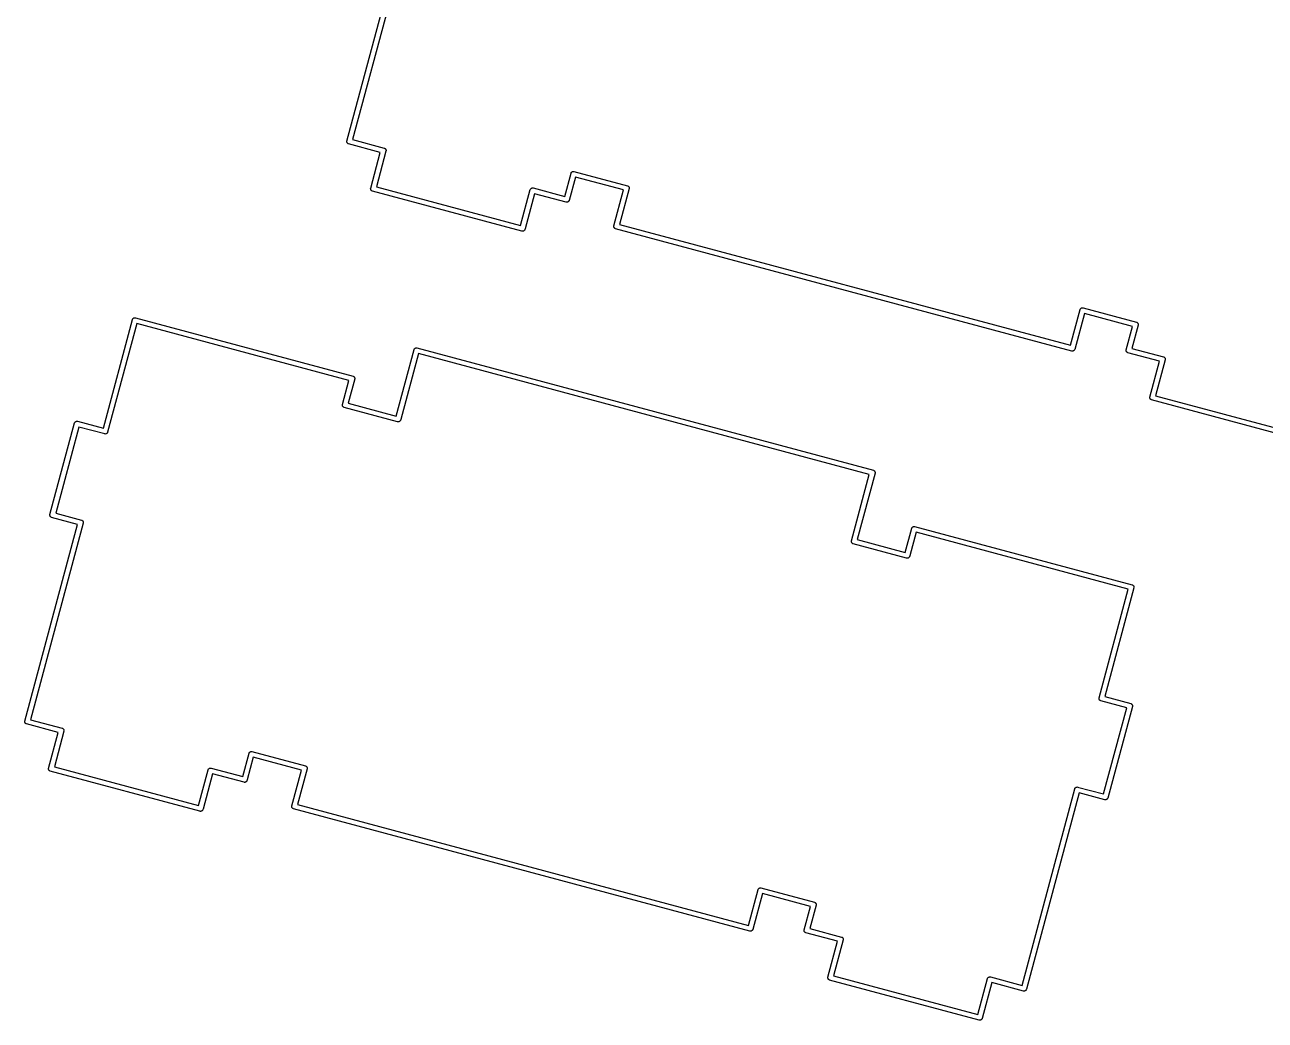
# Model space of a CAD drawing. Extents: x -13 to 326, y -133 to -5.
# Drawn here: x -12.95 to 23.76, y -80.51 to -51.05 of the extents above; entities that cross this region are included whole.
import ezdxf

# ---------------------------------------------------------------- set-up
doc = ezdxf.new("R2010")
doc.units = 0
doc.header["$MEASUREMENT"] = 0
doc.layers.add('BLACK', color=7, linetype='CONTINUOUS')

msp = doc.modelspace()

# ---------------------------------------------------------------- linework, layer by layer
at = {"layer": 'BLACK', "linetype": 'CONTINUOUS'}
for p, q in [((-3.41846, -54.489), (-1.85869, -48.6679)), ((-1.69004, -48.6273), (-3.2498, -54.4484)), ((-3.42021, -54.4956), (-3.41846, -54.489)), ((-3.41962, -54.5023), (-3.42021, -54.4956)), ((-3.42021, -54.5091), (-3.41962, -54.5023)), ((-3.41846, -54.5156), (-3.42021, -54.5091)), ((-3.41846, -54.489), (-3.41846, -54.489)), ((-3.41787, -54.5223), (-3.41846, -54.5156)), ((-3.41501, -54.5285), (-3.41787, -54.5223)), ((-3.41325, -54.535), (-3.41501, -54.5285)), ((-3.40937, -54.5406), (-3.41325, -54.535)), ((-3.40651, -54.5467), (-3.40937, -54.5406)), ((-3.40172, -54.5515), (-3.40651, -54.5467)), ((-3.39784, -54.557), (-3.40172, -54.5515)), ((-3.3923, -54.5609), (-3.39784, -54.557)), ((-3.38751, -54.5657), (-3.3923, -54.5609)), ((-3.38137, -54.5686), (-3.38751, -54.5657)), ((-3.37583, -54.5724), (-3.38137, -54.5686)), ((-3.36929, -54.5742), (-3.37583, -54.5724)), ((-2.43054, -54.8257), (-3.36929, -54.5742)), ((-3.36929, -54.5742), (-3.36929, -54.5742)), ((-3.2498, -54.4484), (-2.31106, -54.7)), ((-2.71495, -55.8872), (-2.43054, -54.8257)), ((-2.26189, -54.7851), (-2.54629, -55.8466)), ((-2.31106, -54.7), (-2.31104, -54.7)), ((-2.31104, -54.7), (-2.30452, -54.7017)), ((-2.30452, -54.7017), (-2.29898, -54.7056)), ((-2.29898, -54.7056), (-2.29283, -54.7085)), ((-2.29283, -54.7085), (-2.28804, -54.7133)), ((-2.28804, -54.7133), (-2.2825, -54.7171)), ((-2.2825, -54.7171), (-2.27862, -54.7227)), ((-2.27862, -54.7227), (-2.27383, -54.7275)), ((-2.27383, -54.7275), (-2.27097, -54.7336)), ((-2.27097, -54.7336), (-2.26709, -54.7391)), ((-2.26709, -54.7391), (-2.26534, -54.7457)), ((-2.26534, -54.7457), (-2.26248, -54.7518)), ((-2.26248, -54.7518), (-2.26189, -54.7586)), ((-2.26189, -54.7586), (-2.26014, -54.7651)), ((-2.26014, -54.7786), (-2.26189, -54.7851)), ((-2.26189, -54.7851), (-2.26189, -54.7851)), ((-2.26014, -54.7651), (-2.26072, -54.7718)), ((-2.26072, -54.7718), (-2.26014, -54.7786)), ((3.21858, -55.4314), (3.22246, -55.4259)), ((3.22246, -55.4259), (3.22532, -55.4198)), ((3.22532, -55.4198), (3.23012, -55.415)), ((3.23012, -55.415), (3.23399, -55.4094)), ((3.23399, -55.4094), (3.23954, -55.4055)), ((3.23954, -55.4055), (3.24433, -55.4008)), ((3.24433, -55.4008), (3.25046, -55.3979)), ((3.25046, -55.3979), (3.25601, -55.394)), ((3.25601, -55.394), (3.26254, -55.3923)), ((3.26254, -55.3923), (3.26868, -55.3894)), ((3.26868, -55.3894), (3.27543, -55.3888)), ((3.27543, -55.3888), (3.28196, -55.3871)), ((3.28196, -55.3871), (3.28871, -55.3876)), ((3.28871, -55.3876), (3.29545, -55.3871)), ((3.29545, -55.3871), (3.30199, -55.3888)), ((3.30199, -55.3888), (3.30199, -55.3888)), ((3.30199, -55.3888), (4.88507, -55.813)), ((3.03103, -56.1314), (3.21683, -55.438)), ((3.34259, -55.5575), (3.15696, -56.2502)), ((3.21683, -55.438), (3.21858, -55.4314)), ((3.21683, -55.438), (3.21683, -55.438)), ((4.76559, -55.9387), (3.34259, -55.5575)), ((-2.7167, -55.8937), (-2.71495, -55.8872)), ((-2.71611, -55.9004), (-2.7167, -55.8937)), ((-2.7167, -55.9072), (-2.71611, -55.9004)), ((-2.71495, -55.9137), (-2.7167, -55.9072)), ((-2.71495, -55.8872), (-2.71495, -55.8872)), ((-2.71436, -55.9205), (-2.71495, -55.9137)), ((-2.7115, -55.9266), (-2.71436, -55.9205)), ((-2.70974, -55.9331), (-2.7115, -55.9266)), ((-2.70586, -55.9387), (-2.70974, -55.9331)), ((-2.703, -55.9448), (-2.70586, -55.9387)), ((-2.69821, -55.9496), (-2.703, -55.9448)), ((-2.69433, -55.9551), (-2.69821, -55.9496)), ((-2.68879, -55.959), (-2.69433, -55.9551)), ((-2.684, -55.9638), (-2.68879, -55.959)), ((-2.67786, -55.9667), (-2.684, -55.9638)), ((-2.67232, -55.9706), (-2.67786, -55.9667)), ((-2.66578, -55.9723), (-2.67232, -55.9706)), ((1.76331, -57.1591), (-2.66578, -55.9723)), ((-2.66578, -55.9723), (-2.66578, -55.9723)), ((-2.54629, -55.8466), (1.72271, -56.9904)), ((1.72271, -56.9904), (2.00712, -55.929)), ((2.13288, -56.0485), (1.85367, -57.0905)), ((2.00712, -55.929), (2.00887, -55.9225)), ((2.00712, -55.929), (2.00712, -55.929)), ((2.00887, -55.9225), (2.01275, -55.9169)), ((2.01275, -55.9169), (2.01561, -55.9108)), ((2.01561, -55.9108), (2.02041, -55.906)), ((2.02041, -55.906), (2.02429, -55.9005)), ((2.02429, -55.9005), (2.02983, -55.8966)), ((2.02983, -55.8966), (2.03462, -55.8918)), ((2.03462, -55.8918), (2.04076, -55.8889)), ((2.04076, -55.8889), (2.0463, -55.885)), ((2.0463, -55.885), (2.05283, -55.8833)), ((2.05283, -55.8833), (2.05897, -55.8804)), ((2.05897, -55.8804), (2.06571, -55.8798)), ((2.06571, -55.8798), (2.07225, -55.8781)), ((2.07225, -55.8781), (2.079, -55.8787)), ((2.079, -55.8787), (2.08574, -55.8781)), ((2.08574, -55.8781), (2.09227, -55.8798)), ((2.09227, -55.8798), (2.09228, -55.8798)), ((2.09228, -55.8798), (3.03103, -56.1314)), ((3.07163, -56.3), (2.13288, -56.0485)), ((4.48118, -57.0002), (4.76559, -55.9387)), ((4.93424, -55.8982), (4.64984, -56.9596)), ((4.88507, -55.813), (4.88509, -55.813)), ((4.88509, -55.813), (4.89161, -55.8147)), ((4.89161, -55.8147), (4.89715, -55.8186)), ((4.89715, -55.8186), (4.9033, -55.8215)), ((4.9033, -55.8215), (4.90809, -55.8263)), ((4.90809, -55.8263), (4.91363, -55.8302)), ((4.91363, -55.8302), (4.91751, -55.8357)), ((4.91751, -55.8357), (4.9223, -55.8405)), ((4.9223, -55.8405), (4.92516, -55.8466)), ((4.92516, -55.8466), (4.92904, -55.8522)), ((4.92904, -55.8522), (4.93079, -55.8587)), ((4.93079, -55.8587), (4.93365, -55.8648)), ((4.93365, -55.8648), (4.93424, -55.8716)), ((4.93424, -55.8716), (4.936, -55.8781)), ((4.936, -55.8916), (4.93424, -55.8981)), ((4.93424, -55.8981), (4.93424, -55.8982)), ((4.936, -55.8781), (4.93541, -55.8849)), ((4.93541, -55.8849), (4.936, -55.8916)), ((3.07817, -56.3018), (3.07163, -56.3)), ((3.07163, -56.3), (3.07163, -56.3)), ((3.08491, -56.3012), (3.07817, -56.3018)), ((3.09166, -56.3018), (3.08491, -56.3012)), ((3.0982, -56.3), (3.09166, -56.3018)), ((3.10494, -56.2994), (3.0982, -56.3)), ((3.11107, -56.2966), (3.10494, -56.2994)), ((3.11761, -56.2948), (3.11107, -56.2966)), ((3.12316, -56.2909), (3.11761, -56.2948)), ((3.12929, -56.2881), (3.12316, -56.2909)), ((3.13408, -56.2833), (3.12929, -56.2881)), ((3.13962, -56.2794), (3.13408, -56.2833)), ((3.14351, -56.2739), (3.13962, -56.2794)), ((3.1483, -56.2691), (3.14351, -56.2739)), ((3.15116, -56.2629), (3.1483, -56.2691)), ((3.15504, -56.2574), (3.15116, -56.2629)), ((3.15696, -56.2502), (3.15504, -56.2574)), ((1.76985, -57.1608), (1.76331, -57.1591)), ((1.76331, -57.1591), (1.76331, -57.1591)), ((1.77659, -57.1602), (1.76985, -57.1608)), ((1.78334, -57.1608), (1.77659, -57.1602)), ((1.78988, -57.1591), (1.78334, -57.1608)), ((1.79662, -57.1585), (1.78988, -57.1591)), ((1.80275, -57.1556), (1.79662, -57.1585)), ((1.80929, -57.1539), (1.80275, -57.1556)), ((1.81484, -57.15), (1.80929, -57.1539)), ((1.82097, -57.1471), (1.81484, -57.15)), ((1.82576, -57.1424), (1.82097, -57.1471)), ((1.83131, -57.1385), (1.82576, -57.1424)), ((1.83519, -57.1329), (1.83131, -57.1385)), ((1.83998, -57.1281), (1.83519, -57.1329)), ((1.84284, -57.122), (1.83998, -57.1281)), ((1.84672, -57.1165), (1.84284, -57.122)), ((1.85367, -57.0905), (1.84672, -57.1165)), ((4.47943, -57.0067), (4.48118, -57.0002)), ((4.48002, -57.0135), (4.47943, -57.0067)), ((4.47943, -57.0202), (4.48002, -57.0135)), ((4.48118, -57.0267), (4.47943, -57.0202)), ((4.48118, -57.0002), (4.48118, -57.0002)), ((4.48177, -57.0335), (4.48118, -57.0267)), ((4.48463, -57.0396), (4.48177, -57.0335)), ((4.48639, -57.0462), (4.48463, -57.0396)), ((4.49027, -57.0517), (4.48639, -57.0462)), ((4.49313, -57.0578), (4.49027, -57.0517)), ((4.49792, -57.0626), (4.49313, -57.0578)), ((4.5018, -57.0682), (4.49792, -57.0626)), ((4.50734, -57.072), (4.5018, -57.0682)), ((4.51213, -57.0768), (4.50734, -57.072)), ((4.51827, -57.0797), (4.51213, -57.0768)), ((4.52381, -57.0836), (4.51827, -57.0797)), ((4.53035, -57.0853), (4.52381, -57.0836)), ((18.0372, -60.7045), (4.53035, -57.0853)), ((4.53035, -57.0853), (4.53035, -57.0853)), ((4.64984, -56.9596), (17.9966, -60.5358)), ((18.281, -59.4744), (18.2828, -59.4679)), ((18.2828, -59.4679), (18.2867, -59.4623)), ((18.2867, -59.4623), (18.2895, -59.4562)), ((18.2895, -59.4562), (18.2943, -59.4514)), ((18.2943, -59.4514), (18.2982, -59.4459)), ((18.2982, -59.4459), (18.3037, -59.442)), ((18.3037, -59.442), (18.3085, -59.4372)), ((18.3085, -59.4372), (18.3147, -59.4343)), ((18.3147, -59.4343), (18.3202, -59.4304)), ((18.3202, -59.4304), (18.3267, -59.4287)), ((18.3267, -59.4287), (18.3329, -59.4258)), ((18.3329, -59.4258), (18.3396, -59.4252)), ((18.3396, -59.4252), (18.3462, -59.4235)), ((18.3462, -59.4235), (18.3529, -59.4241)), ((18.3529, -59.4241), (18.3596, -59.4235)), ((18.3596, -59.4235), (18.3662, -59.4252)), ((18.3662, -59.4252), (18.3662, -59.4252)), ((18.3662, -59.4252), (19.9493, -59.8494)), ((-10.6268, -62.9902), (-9.76392, -59.7697)), ((-9.76392, -59.7697), (-9.76391, -59.7697)), ((-9.76391, -59.7697), (-9.76216, -59.7632)), ((-9.76216, -59.7632), (-9.75828, -59.7576)), ((-9.75828, -59.7576), (-9.75542, -59.7515)), ((-9.75542, -59.7515), (-9.75063, -59.7467)), ((-9.75063, -59.7467), (-9.74675, -59.7412)), ((-9.74675, -59.7412), (-9.74121, -59.7373)), ((-9.74121, -59.7373), (-9.73642, -59.7325)), ((-9.73642, -59.7325), (-9.73028, -59.7296)), ((-9.73028, -59.7296), (-9.72474, -59.7257)), ((-9.72474, -59.7257), (-9.7182, -59.724)), ((-9.7182, -59.724), (-9.71206, -59.7211)), ((-9.71206, -59.7211), (-9.70532, -59.7205)), ((-9.70532, -59.7205), (-9.69878, -59.7188)), ((-9.69878, -59.7188), (-9.69204, -59.7194)), ((-9.69204, -59.7194), (-9.68529, -59.7188)), ((-9.68529, -59.7188), (-9.67876, -59.7205)), ((-9.67876, -59.7205), (-9.67875, -59.7205)), ((-9.67875, -59.7205), (-3.23784, -61.4464)), ((17.9966, -60.5358), (18.281, -59.4744)), ((18.4068, -59.5939), (18.1224, -60.6553)), ((18.281, -59.4744), (18.281, -59.4744)), ((19.8298, -59.9752), (18.4068, -59.5939)), ((-9.63815, -59.8892), (-10.5011, -63.1097)), ((-3.35732, -61.5721), (-9.63815, -59.8892)), ((19.644, -60.6686), (19.8298, -59.9752)), ((19.9984, -59.9346), (19.8126, -60.628)), ((19.9493, -59.8494), (19.9493, -59.8494)), ((19.9493, -59.8494), (19.9558, -59.8512)), ((19.9558, -59.8512), (19.9613, -59.8551)), ((19.9613, -59.8551), (19.9675, -59.8579)), ((19.9675, -59.8579), (19.9723, -59.8627)), ((19.9723, -59.8627), (19.9778, -59.8666)), ((19.9778, -59.8666), (19.9817, -59.8721)), ((19.9817, -59.8721), (19.9865, -59.8769)), ((19.9865, -59.8769), (19.9894, -59.8831)), ((19.9894, -59.8831), (19.9932, -59.8886)), ((19.9932, -59.8886), (19.995, -59.8951)), ((19.995, -59.8951), (19.9978, -59.9013)), ((19.9978, -59.9013), (19.9984, -59.908)), ((19.9984, -59.908), (20.0002, -59.9146)), ((20.0002, -59.928), (19.9984, -59.9346)), ((19.9984, -59.9346), (19.9984, -59.9346)), ((20.0002, -59.9146), (19.9996, -59.9213)), ((19.9996, -59.9213), (20.0002, -59.928)), ((-1.95803, -62.6308), (-1.43039, -60.6616)), ((-1.30463, -60.7811), (-1.82707, -62.7308)), ((-1.43039, -60.6616), (-1.42864, -60.655)), ((-1.43039, -60.6616), (-1.43039, -60.6616)), ((-1.42864, -60.655), (-1.42476, -60.6495)), ((-1.42476, -60.6495), (-1.42189, -60.6434)), ((-1.42189, -60.6434), (-1.4171, -60.6386)), ((-1.4171, -60.6386), (-1.41322, -60.633)), ((-1.41322, -60.633), (-1.40768, -60.6291)), ((-1.40768, -60.6291), (-1.40289, -60.6244)), ((-1.40289, -60.6244), (-1.39675, -60.6215)), ((-1.39675, -60.6215), (-1.39121, -60.6176)), ((-1.39121, -60.6176), (-1.38467, -60.6159)), ((-1.38467, -60.6159), (-1.37854, -60.613)), ((-1.37854, -60.613), (-1.37179, -60.6124)), ((-1.37179, -60.6124), (-1.36525, -60.6107)), ((-1.36525, -60.6107), (-1.35851, -60.6112)), ((-1.35851, -60.6112), (-1.35177, -60.6107)), ((-1.35177, -60.6107), (-1.34523, -60.6124)), ((-1.34523, -60.6124), (-1.34523, -60.6124)), ((-1.34523, -60.6124), (12.1616, -64.2316)), ((12.0421, -64.3573), (-1.30463, -60.7811)), ((18.0438, -60.7062), (18.0372, -60.7045)), ((18.0372, -60.7045), (18.0372, -60.7045)), ((18.0505, -60.7056), (18.0438, -60.7062)), ((18.0572, -60.7062), (18.0505, -60.7056)), ((18.0638, -60.7045), (18.0572, -60.7062)), ((18.0705, -60.7039), (18.0638, -60.7045)), ((18.0767, -60.701), (18.0705, -60.7039)), ((18.0832, -60.6993), (18.0767, -60.701)), ((18.0887, -60.6954), (18.0832, -60.6993)), ((18.0949, -60.6925), (18.0887, -60.6954)), ((18.0997, -60.6878), (18.0949, -60.6925)), ((18.1052, -60.6839), (18.0997, -60.6878)), ((18.1091, -60.6783), (18.1052, -60.6839)), ((18.1139, -60.6735), (18.1091, -60.6783)), ((18.1167, -60.6674), (18.1139, -60.6735)), ((18.1206, -60.6619), (18.1167, -60.6674)), ((18.1224, -60.6553), (18.1206, -60.6619)), ((18.1224, -60.6553), (18.1224, -60.6553)), ((19.6422, -60.6751), (19.644, -60.6686)), ((19.6428, -60.6819), (19.6422, -60.6751)), ((19.6422, -60.6886), (19.6428, -60.6819)), ((19.644, -60.6952), (19.6422, -60.6886)), ((19.644, -60.6686), (19.644, -60.6686)), ((19.6446, -60.7019), (19.644, -60.6952)), ((19.6474, -60.708), (19.6446, -60.7019)), ((19.6492, -60.7146), (19.6474, -60.708)), ((19.6531, -60.7201), (19.6492, -60.7146)), ((19.6559, -60.7263), (19.6531, -60.7201)), ((19.6607, -60.731), (19.6559, -60.7263)), ((19.6646, -60.7366), (19.6607, -60.731)), ((19.6701, -60.7405), (19.6646, -60.7366)), ((19.6749, -60.7453), (19.6701, -60.7405)), ((19.6811, -60.7481), (19.6749, -60.7453)), ((19.6866, -60.752), (19.6811, -60.7481)), ((19.6932, -60.7538), (19.6866, -60.752)), ((20.6319, -61.0053), (19.6932, -60.7538)), ((19.6932, -60.7538), (19.6932, -60.7538)), ((19.8126, -60.628), (20.7514, -60.8795)), ((20.7514, -60.8795), (20.7514, -60.8795)), ((20.7514, -60.8795), (20.7579, -60.8813)), ((20.7579, -60.8813), (20.7635, -60.8852)), ((20.7635, -60.8852), (20.7696, -60.888)), ((20.7696, -60.888), (20.7744, -60.8928)), ((20.7744, -60.8928), (20.7799, -60.8967)), ((20.7799, -60.8967), (20.7838, -60.9022)), ((20.7838, -60.9022), (20.7886, -60.907)), ((20.7886, -60.907), (20.7915, -60.9132)), ((20.7915, -60.9132), (20.7954, -60.9187)), ((20.7954, -60.9187), (20.7971, -60.9252)), ((20.7971, -60.9252), (20.8, -60.9314)), ((20.8, -60.9314), (20.8006, -60.9381)), ((20.3475, -62.0667), (20.6319, -61.0053)), ((20.8006, -60.9647), (20.5162, -62.0261)), ((20.8006, -60.9381), (20.8023, -60.9447)), ((20.8023, -60.9582), (20.8006, -60.9647)), ((20.8006, -60.9647), (20.8006, -60.9647)), ((20.8023, -60.9447), (20.8017, -60.9514)), ((20.8017, -60.9514), (20.8023, -60.9582)), ((-3.54969, -62.2901), (-3.35732, -61.5721)), ((-3.18867, -61.5315), (-3.38104, -62.2495)), ((-3.23784, -61.4464), (-3.23782, -61.4464)), ((-3.23782, -61.4464), (-3.23129, -61.4481)), ((-3.23129, -61.4481), (-3.22576, -61.452)), ((-3.22576, -61.452), (-3.21961, -61.4549)), ((-3.21961, -61.4549), (-3.21482, -61.4597)), ((-3.21482, -61.4597), (-3.20928, -61.4635)), ((-3.20928, -61.4635), (-3.2054, -61.4691)), ((-3.2054, -61.4691), (-3.20061, -61.4739)), ((-3.20061, -61.4739), (-3.19775, -61.48)), ((-3.19775, -61.48), (-3.19387, -61.4856)), ((-3.19387, -61.4856), (-3.19212, -61.4921)), ((-3.19212, -61.4921), (-3.18926, -61.4982)), ((-3.18926, -61.4982), (-3.18867, -61.505)), ((-3.18867, -61.505), (-3.18691, -61.5115)), ((-3.18866, -61.5315), (-3.18867, -61.5315)), ((-3.18691, -61.525), (-3.18866, -61.5315)), ((-3.18691, -61.5115), (-3.1875, -61.5183)), ((-3.1875, -61.5183), (-3.18691, -61.525)), ((20.5162, -62.0261), (24.7852, -63.17)), ((-3.55144, -62.2966), (-3.54969, -62.2901)), ((-3.55085, -62.3034), (-3.55144, -62.2966)), ((-3.55144, -62.3101), (-3.55085, -62.3034)), ((-3.54969, -62.3166), (-3.55144, -62.3101)), ((-3.54969, -62.2901), (-3.54969, -62.2901)), ((-3.5491, -62.3234), (-3.54969, -62.3166)), ((-3.54624, -62.3295), (-3.5491, -62.3234)), ((-3.54449, -62.3361), (-3.54624, -62.3295)), ((-3.5406, -62.3416), (-3.54449, -62.3361)), ((-3.53774, -62.3477), (-3.5406, -62.3416)), ((-3.53296, -62.3525), (-3.53774, -62.3477)), ((-3.52907, -62.3581), (-3.53296, -62.3525)), ((-3.52353, -62.362), (-3.52907, -62.3581)), ((-3.51874, -62.3667), (-3.52353, -62.362)), ((-3.5126, -62.3696), (-3.51874, -62.3667)), ((-3.50706, -62.3735), (-3.5126, -62.3696)), ((-3.50052, -62.3752), (-3.50706, -62.3735)), ((-1.91744, -62.7994), (-3.50052, -62.3752)), ((-3.50052, -62.3752), (-3.50052, -62.3752)), ((-3.38104, -62.2495), (-1.95803, -62.6308)), ((20.3457, -62.0733), (20.3475, -62.0667)), ((20.3463, -62.08), (20.3457, -62.0733)), ((20.3457, -62.0867), (20.3463, -62.08)), ((20.3475, -62.0933), (20.3457, -62.0867)), ((20.3475, -62.0667), (20.3475, -62.0667)), ((20.3481, -62.1), (20.3475, -62.0933)), ((20.3509, -62.1062), (20.3481, -62.1)), ((20.3527, -62.1127), (20.3509, -62.1062)), ((20.3566, -62.1182), (20.3527, -62.1127)), ((20.3594, -62.1244), (20.3566, -62.1182)), ((20.3642, -62.1292), (20.3594, -62.1244)), ((20.3681, -62.1347), (20.3642, -62.1292)), ((20.3737, -62.1386), (20.3681, -62.1347)), ((20.3784, -62.1434), (20.3737, -62.1386)), ((20.3846, -62.1462), (20.3784, -62.1434)), ((20.3901, -62.1501), (20.3846, -62.1462)), ((20.3967, -62.1519), (20.3901, -62.1501)), ((24.8258, -63.3386), (20.3967, -62.1519)), ((20.3967, -62.1519), (20.3967, -62.1519)), ((-1.84077, -62.7685), (-1.84556, -62.7733)), ((-1.83791, -62.7623), (-1.84077, -62.7685)), ((-1.83403, -62.7568), (-1.83791, -62.7623)), ((-1.82707, -62.7308), (-1.83403, -62.7568)), ((-12.2056, -65.5455), (-11.479, -62.8338)), ((-11.3532, -62.9533), (-12.0369, -65.5049)), ((-11.479, -62.8338), (-11.4773, -62.8273)), ((-11.479, -62.8338), (-11.479, -62.8338)), ((-11.4773, -62.8273), (-11.4734, -62.8217)), ((-11.4734, -62.8217), (-11.4705, -62.8156)), ((-11.4705, -62.8156), (-11.4657, -62.8108)), ((-11.4657, -62.8108), (-11.4618, -62.8053)), ((-11.4618, -62.8053), (-11.4563, -62.8014)), ((-11.4563, -62.8014), (-11.4515, -62.7966)), ((-11.4515, -62.7966), (-11.4454, -62.7937)), ((-11.4454, -62.7937), (-11.4398, -62.7899)), ((-11.4398, -62.7899), (-11.4333, -62.7881)), ((-11.4333, -62.7881), (-11.4272, -62.7852)), ((-11.4272, -62.7852), (-11.4204, -62.7847)), ((-11.4204, -62.7847), (-11.4139, -62.7829)), ((-11.4139, -62.7829), (-11.4071, -62.7835)), ((-11.4071, -62.7835), (-11.4004, -62.7829)), ((-11.4004, -62.7829), (-11.3939, -62.7846)), ((-11.3939, -62.7846), (-11.3938, -62.7847)), ((-11.3938, -62.7847), (-10.6268, -62.9902)), ((-10.5862, -63.1588), (-11.3532, -62.9533)), ((-10.5182, -63.1382), (-10.5238, -63.1421)), ((-10.5144, -63.1327), (-10.5182, -63.1382)), ((-10.5096, -63.1279), (-10.5144, -63.1327)), ((-10.5067, -63.1217), (-10.5096, -63.1279)), ((-10.5028, -63.1162), (-10.5067, -63.1217)), ((-10.5011, -63.1097), (-10.5028, -63.1162)), ((-10.5011, -63.1097), (-10.5011, -63.1097)), ((-1.91743, -62.7994), (-1.91744, -62.7994)), ((-1.9109, -62.8012), (-1.91743, -62.7994)), ((-1.90415, -62.8006), (-1.9109, -62.8012)), ((-1.89741, -62.8012), (-1.90415, -62.8006)), ((-1.89087, -62.7994), (-1.89741, -62.8012)), ((-1.88413, -62.7988), (-1.89087, -62.7994)), ((-1.87799, -62.796), (-1.88413, -62.7988)), ((-1.87145, -62.7942), (-1.87799, -62.796)), ((-1.86591, -62.7903), (-1.87145, -62.7942)), ((-1.85977, -62.7875), (-1.86591, -62.7903)), ((-1.85498, -62.7827), (-1.85977, -62.7875)), ((-1.84944, -62.7788), (-1.85498, -62.7827)), ((-1.84556, -62.7733), (-1.84944, -62.7788)), ((-10.5797, -63.1606), (-10.5862, -63.1588)), ((-10.5862, -63.1588), (-10.5862, -63.1588)), ((-10.573, -63.16), (-10.5797, -63.1606)), ((-10.5662, -63.1606), (-10.573, -63.16)), ((-10.5597, -63.1588), (-10.5662, -63.1606)), ((-10.5529, -63.1582), (-10.5597, -63.1588)), ((-10.5468, -63.1554), (-10.5529, -63.1582)), ((-10.5403, -63.1536), (-10.5468, -63.1554)), ((-10.5347, -63.1497), (-10.5403, -63.1536)), ((-10.5286, -63.1469), (-10.5347, -63.1497)), ((-10.5238, -63.1421), (-10.5286, -63.1469)), ((12.1616, -64.2316), (12.1616, -64.2316)), ((12.1616, -64.2316), (12.1682, -64.2333)), ((12.1682, -64.2333), (12.1737, -64.2372)), ((12.1737, -64.2372), (12.1799, -64.2401)), ((12.1799, -64.2401), (12.1846, -64.2448)), ((11.5145, -66.3265), (12.0421, -64.3573)), ((12.2108, -64.3167), (11.6832, -66.2859)), ((12.1846, -64.2448), (12.1902, -64.2487)), ((12.1902, -64.2487), (12.1941, -64.2543)), ((12.1941, -64.2543), (12.1989, -64.2591)), ((12.1989, -64.2591), (12.2017, -64.2652)), ((12.2017, -64.2652), (12.2056, -64.2707)), ((12.2056, -64.2707), (12.2073, -64.2773)), ((12.2073, -64.2773), (12.2102, -64.2834)), ((12.2102, -64.2834), (12.2108, -64.2902)), ((12.2108, -64.2902), (12.2126, -64.2967)), ((12.2126, -64.3102), (12.2108, -64.3167)), ((12.2108, -64.3167), (12.2108, -64.3167)), ((12.2126, -64.2967), (12.212, -64.3034)), ((12.212, -64.3034), (12.2126, -64.3102)), ((-12.2073, -65.552), (-12.2056, -65.5455)), ((-12.2068, -65.5588), (-12.2073, -65.552)), ((-12.2073, -65.5655), (-12.2068, -65.5588)), ((-12.2056, -65.5721), (-12.2073, -65.5655)), ((-12.2056, -65.5455), (-12.2056, -65.5455)), ((-12.205, -65.5788), (-12.2056, -65.5721)), ((-12.2021, -65.5849), (-12.205, -65.5788)), ((-12.2004, -65.5915), (-12.2021, -65.5849)), ((-12.1965, -65.597), (-12.2004, -65.5915)), ((-12.1936, -65.6032), (-12.1965, -65.597)), ((-12.1889, -65.6079), (-12.1936, -65.6032)), ((-12.185, -65.6135), (-12.1889, -65.6079)), ((-12.1794, -65.6174), (-12.185, -65.6135)), ((-12.1746, -65.6222), (-12.1794, -65.6174)), ((-12.1685, -65.625), (-12.1746, -65.6222)), ((-12.163, -65.6289), (-12.1685, -65.625)), ((-12.1564, -65.6307), (-12.163, -65.6289)), ((-11.3894, -65.8362), (-12.1564, -65.6307)), ((-12.1564, -65.6307), (-12.1564, -65.6307)), ((-12.0369, -65.5049), (-11.2699, -65.7104)), ((-12.9492, -71.6573), (-11.3894, -65.8362)), ((-11.2208, -65.7956), (-12.7805, -71.6167)), ((-11.2699, -65.7104), (-11.2699, -65.7104)), ((-11.2699, -65.7104), (-11.2634, -65.7122)), ((-11.2634, -65.7122), (-11.2579, -65.716)), ((-11.2579, -65.716), (-11.2517, -65.7189)), ((-11.2517, -65.7189), (-11.2469, -65.7237)), ((-11.2469, -65.7237), (-11.2414, -65.7276)), ((-11.2414, -65.7276), (-11.2375, -65.7331)), ((-11.2375, -65.7331), (-11.2327, -65.7379)), ((-11.2327, -65.7379), (-11.2299, -65.744)), ((-11.2299, -65.744), (-11.226, -65.7496)), ((-11.226, -65.7496), (-11.2242, -65.7561)), ((-11.2242, -65.7561), (-11.2214, -65.7623)), ((-11.2214, -65.7623), (-11.2208, -65.769)), ((-11.2208, -65.769), (-11.219, -65.7755)), ((-11.219, -65.789), (-11.2208, -65.7956)), ((-11.2208, -65.7956), (-11.2208, -65.7956)), ((-11.219, -65.7755), (-11.2196, -65.7823)), ((-11.2196, -65.7823), (-11.219, -65.789)), ((13.1062, -66.6672), (13.2985, -65.9493)), ((13.4243, -66.0688), (13.2371, -66.7673)), ((13.2985, -65.9493), (13.3003, -65.9427)), ((13.2985, -65.9493), (13.2985, -65.9493)), ((13.3003, -65.9427), (13.3042, -65.9372)), ((13.3042, -65.9372), (13.307, -65.9311)), ((13.307, -65.9311), (13.3118, -65.9263)), ((13.3118, -65.9263), (13.3157, -65.9207)), ((13.3157, -65.9207), (13.3212, -65.9168)), ((13.3212, -65.9168), (13.326, -65.9121)), ((13.326, -65.9121), (13.3322, -65.9092)), ((13.3322, -65.9092), (13.3377, -65.9053)), ((13.3377, -65.9053), (13.3442, -65.9036)), ((13.3442, -65.9036), (13.3504, -65.9007)), ((13.3504, -65.9007), (13.3571, -65.9001)), ((13.3571, -65.9001), (13.3637, -65.8984)), ((13.3637, -65.8984), (13.3704, -65.8989)), ((13.3704, -65.8989), (13.3772, -65.8984)), ((13.3772, -65.8984), (13.3837, -65.9001)), ((13.3837, -65.9001), (13.3837, -65.9001)), ((13.3837, -65.9001), (19.8246, -67.6259)), ((19.7051, -67.7517), (13.4243, -66.0688)), ((11.5128, -66.3331), (11.5145, -66.3265)), ((11.5133, -66.3398), (11.5128, -66.3331)), ((11.5128, -66.3465), (11.5133, -66.3398)), ((11.5145, -66.3531), (11.5128, -66.3465)), ((11.5145, -66.3265), (11.5145, -66.3265)), ((11.5151, -66.3598), (11.5145, -66.3531)), ((11.518, -66.366), (11.5151, -66.3598)), ((11.5197, -66.3725), (11.518, -66.366)), ((11.5236, -66.378), (11.5197, -66.3725)), ((11.5264, -66.3842), (11.5236, -66.378)), ((11.5312, -66.389), (11.5264, -66.3842)), ((11.5351, -66.3945), (11.5312, -66.389)), ((11.5407, -66.3984), (11.5351, -66.3945)), ((11.5455, -66.4032), (11.5407, -66.3984)), ((11.5516, -66.406), (11.5455, -66.4032)), ((11.5571, -66.4099), (11.5516, -66.406)), ((11.5637, -66.4117), (11.5571, -66.4099)), ((13.1468, -66.8359), (11.5637, -66.4117)), ((11.5637, -66.4117), (11.5637, -66.4117)), ((11.6832, -66.2859), (13.1062, -66.6672)), ((13.2186, -66.8097), (13.2148, -66.8152)), ((13.2234, -66.8049), (13.2186, -66.8097)), ((13.2263, -66.7988), (13.2234, -66.8049)), ((13.2302, -66.7932), (13.2263, -66.7988)), ((13.2371, -66.7673), (13.2302, -66.7932)), ((13.1533, -66.8376), (13.1468, -66.8359)), ((13.1468, -66.8359), (13.1468, -66.8359)), ((13.16, -66.837), (13.1533, -66.8376)), ((13.1668, -66.8376), (13.16, -66.837)), ((13.1733, -66.8359), (13.1668, -66.8376)), ((13.1801, -66.8353), (13.1733, -66.8359)), ((13.1862, -66.8324), (13.1801, -66.8353)), ((13.1927, -66.8307), (13.1862, -66.8324)), ((13.1983, -66.8268), (13.1927, -66.8307)), ((13.2044, -66.8239), (13.1983, -66.8268)), ((13.2092, -66.8191), (13.2044, -66.8239)), ((13.2148, -66.8152), (13.2092, -66.8191)), ((18.8422, -70.9722), (19.7051, -67.7517)), ((19.8738, -67.7111), (19.0109, -70.9316)), ((19.8246, -67.6259), (19.8246, -67.6259)), ((19.8246, -67.6259), (19.8311, -67.6277)), ((19.8311, -67.6277), (19.8367, -67.6316)), ((19.8367, -67.6316), (19.8428, -67.6344)), ((19.8428, -67.6344), (19.8476, -67.6392)), ((19.8476, -67.6392), (19.8532, -67.6431)), ((19.8532, -67.6431), (19.857, -67.6487)), ((19.857, -67.6487), (19.8618, -67.6534)), ((19.8618, -67.6534), (19.8647, -67.6596)), ((19.8647, -67.6596), (19.8686, -67.6651)), ((19.8686, -67.6651), (19.8703, -67.6717)), ((19.8703, -67.6717), (19.8732, -67.6778)), ((19.8732, -67.6778), (19.8738, -67.6845)), ((19.8738, -67.6845), (19.8755, -67.6911)), ((19.8755, -67.7046), (19.8738, -67.7111)), ((19.8738, -67.7111), (19.8738, -67.7111)), ((19.8755, -67.6911), (19.8749, -67.6978)), ((19.8749, -67.6978), (19.8755, -67.7046)), ((18.8405, -70.9787), (18.8422, -70.9722)), ((18.841, -70.9854), (18.8405, -70.9787)), ((18.8405, -70.9922), (18.841, -70.9854)), ((18.8422, -70.9987), (18.8405, -70.9922)), ((18.8422, -70.9722), (18.8422, -70.9722)), ((18.8428, -71.0055), (18.8422, -70.9987)), ((18.8457, -71.0116), (18.8428, -71.0055)), ((18.8474, -71.0181), (18.8457, -71.0116)), ((18.8513, -71.0237), (18.8474, -71.0181)), ((18.8542, -71.0298), (18.8513, -71.0237)), ((18.8589, -71.0346), (18.8542, -71.0298)), ((18.8628, -71.0402), (18.8589, -71.0346)), ((18.8684, -71.044), (18.8628, -71.0402)), ((18.8732, -71.0488), (18.8684, -71.044)), ((18.8793, -71.0517), (18.8732, -71.0488)), ((18.8848, -71.0556), (18.8793, -71.0517)), ((18.8914, -71.0573), (18.8848, -71.0556)), ((19.6584, -71.2628), (18.8914, -71.0573)), ((18.8914, -71.0573), (18.8914, -71.0573)), ((19.0109, -70.9316), (19.7779, -71.1371)), ((19.7779, -71.1371), (19.7779, -71.1371)), ((19.7779, -71.1371), (19.7844, -71.1388)), ((19.7844, -71.1388), (19.7899, -71.1427)), ((19.7899, -71.1427), (19.7961, -71.1456)), ((19.7961, -71.1456), (19.8009, -71.1504)), ((19.8009, -71.1504), (19.8064, -71.1543)), ((19.8064, -71.1543), (19.8103, -71.1598)), ((19.8103, -71.1598), (19.8151, -71.1646)), ((19.8151, -71.1646), (19.8179, -71.1707)), ((19.8179, -71.1707), (19.8218, -71.1763)), ((19.8218, -71.1763), (19.8236, -71.1828)), ((19.8236, -71.1828), (19.8264, -71.1889)), ((19.8264, -71.1889), (19.827, -71.1957)), ((19.827, -71.1957), (19.8288, -71.2022)), ((19.8288, -71.2022), (19.8282, -71.209)), ((19.8282, -71.209), (19.8288, -71.2157)), ((18.9747, -73.8144), (19.6584, -71.2628)), ((19.827, -71.2223), (19.1004, -73.9339)), ((19.8288, -71.2157), (19.827, -71.2222)), ((19.827, -71.2222), (19.827, -71.2223)), ((-12.9509, -71.6638), (-12.9492, -71.6573)), ((-12.9503, -71.6706), (-12.9509, -71.6638)), ((-12.9509, -71.6773), (-12.9503, -71.6706)), ((-12.9492, -71.6839), (-12.9509, -71.6773)), ((-12.9492, -71.6573), (-12.9492, -71.6573)), ((-12.9486, -71.6906), (-12.9492, -71.6839)), ((-12.9457, -71.6967), (-12.9486, -71.6906)), ((-12.944, -71.7033), (-12.9457, -71.6967)), ((-12.9401, -71.7088), (-12.944, -71.7033)), ((-12.9372, -71.715), (-12.9401, -71.7088)), ((-12.9324, -71.7197), (-12.9372, -71.715)), ((-12.9286, -71.7253), (-12.9324, -71.7197)), ((-12.923, -71.7292), (-12.9286, -71.7253)), ((-12.9182, -71.734), (-12.923, -71.7292)), ((-12.9121, -71.7368), (-12.9182, -71.734)), ((-12.9066, -71.7407), (-12.9121, -71.7368)), ((-12.9, -71.7425), (-12.9066, -71.7407)), ((-11.9613, -71.994), (-12.9, -71.7425)), ((-12.9, -71.7425), (-12.9, -71.7425)), ((-12.7805, -71.6167), (-11.8418, -71.8682)), ((-11.8418, -71.8682), (-11.8418, -71.8682)), ((-11.8418, -71.8682), (-11.8352, -71.87)), ((-11.8352, -71.87), (-11.8297, -71.8739)), ((-11.8297, -71.8739), (-11.8236, -71.8767)), ((-11.8236, -71.8767), (-11.8188, -71.8815)), ((-11.8188, -71.8815), (-11.8132, -71.8854)), ((-11.8132, -71.8854), (-11.8093, -71.8909)), ((-11.8093, -71.8909), (-11.8046, -71.8957)), ((-11.8046, -71.8957), (-11.8017, -71.9019)), ((-11.8017, -71.9019), (-11.7978, -71.9074)), ((-11.7978, -71.9074), (-11.7961, -71.9139)), ((-11.7961, -71.9139), (-11.7932, -71.9201)), ((-11.7932, -71.9201), (-11.7926, -71.9268)), ((-11.7926, -71.9268), (-11.7909, -71.9334)), ((-11.7909, -71.9469), (-11.7926, -71.9534)), ((-11.7909, -71.9334), (-11.7914, -71.9401)), ((-11.7914, -71.9401), (-11.7909, -71.9469)), ((-12.2457, -73.0554), (-11.9613, -71.994)), ((-11.7926, -71.9534), (-12.077, -73.0148)), ((-11.7926, -71.9534), (-11.7926, -71.9534)), ((-6.49969, -73.2996), (-6.3139, -72.6062)), ((-6.3139, -72.6062), (-6.31389, -72.6062)), ((-6.31389, -72.6062), (-6.31214, -72.5997)), ((-6.31214, -72.5997), (-6.30826, -72.5942)), ((-6.30826, -72.5942), (-6.3054, -72.588)), ((-6.3054, -72.588), (-6.30061, -72.5832)), ((-6.30061, -72.5832), (-6.29673, -72.5777)), ((-6.29673, -72.5777), (-6.29119, -72.5738)), ((-6.29119, -72.5738), (-6.2864, -72.569)), ((-6.2864, -72.569), (-6.28026, -72.5662)), ((-6.28026, -72.5662), (-6.27472, -72.5623)), ((-6.27472, -72.5623), (-6.26818, -72.5605)), ((-6.26818, -72.5605), (-6.26204, -72.5577)), ((-6.26204, -72.5577), (-6.2553, -72.5571)), ((-6.2553, -72.5571), (-6.24876, -72.5553)), ((-6.24876, -72.5553), (-6.24202, -72.5559)), ((-6.24202, -72.5559), (-6.23527, -72.5553)), ((-6.23527, -72.5553), (-6.22874, -72.5571)), ((-6.22874, -72.5571), (-6.22873, -72.5571)), ((-6.22873, -72.5571), (-4.64565, -72.9813)), ((-12.077, -73.0148), (-7.80801, -74.1587)), ((-7.47789, -73.0516), (-7.47175, -73.0487)), ((-7.47175, -73.0487), (-7.46501, -73.0481)), ((-7.46501, -73.0481), (-7.45847, -73.0464)), ((-7.45847, -73.0464), (-7.45172, -73.0469)), ((-7.45172, -73.0469), (-7.44498, -73.0464)), ((-7.44498, -73.0464), (-7.43845, -73.0481)), ((-7.43845, -73.0481), (-7.43844, -73.0481)), ((-7.43844, -73.0481), (-6.49969, -73.2996)), ((-6.18814, -72.7257), (-6.36873, -73.3997)), ((-4.76513, -73.107), (-6.18814, -72.7257)), ((-4.64565, -72.9813), (-4.64564, -72.9813)), ((-4.64564, -72.9813), (-4.63911, -72.983)), ((-4.63911, -72.983), (-4.63357, -72.9869)), ((-4.63357, -72.9869), (-4.62743, -72.9897)), ((-4.62743, -72.9897), (-4.62264, -72.9945)), ((-4.62264, -72.9945), (-4.6171, -72.9984)), ((-4.6171, -72.9984), (-4.61322, -73.004)), ((-4.61322, -73.004), (-4.60843, -73.0087)), ((-4.60843, -73.0087), (-4.60556, -73.0149)), ((-4.60556, -73.0149), (-4.60168, -73.0204)), ((-4.60168, -73.0204), (-4.59993, -73.027)), ((-4.59993, -73.027), (-4.59707, -73.0331)), ((-4.59707, -73.0331), (-4.59648, -73.0399)), ((-4.59648, -73.0399), (-4.59473, -73.0464)), ((-4.59473, -73.0464), (-4.59532, -73.0531)), ((-12.2474, -73.062), (-12.2457, -73.0554)), ((-12.2468, -73.0687), (-12.2474, -73.062)), ((-12.2474, -73.0754), (-12.2468, -73.0687)), ((-12.2457, -73.082), (-12.2474, -73.0754)), ((-12.2457, -73.0554), (-12.2457, -73.0554)), ((-12.2451, -73.0887), (-12.2457, -73.082)), ((-12.2422, -73.0949), (-12.2451, -73.0887)), ((-12.2405, -73.1014), (-12.2422, -73.0949)), ((-12.2366, -73.1069), (-12.2405, -73.1014)), ((-12.2337, -73.1131), (-12.2366, -73.1069)), ((-12.2289, -73.1179), (-12.2337, -73.1131)), ((-12.2251, -73.1234), (-12.2289, -73.1179)), ((-12.2195, -73.1273), (-12.2251, -73.1234)), ((-12.2147, -73.1321), (-12.2195, -73.1273)), ((-12.2086, -73.1349), (-12.2147, -73.1321)), ((-12.203, -73.1388), (-12.2086, -73.1349)), ((-12.1965, -73.1406), (-12.203, -73.1388)), ((-7.76742, -74.3273), (-12.1965, -73.1406)), ((-12.1965, -73.1406), (-12.1965, -73.1406)), ((-7.80801, -74.1587), (-7.52361, -73.0973)), ((-7.39784, -73.2168), (-7.67705, -74.2588)), ((-7.52361, -73.0973), (-7.5236, -73.0973)), ((-7.5236, -73.0973), (-7.52185, -73.0907)), ((-7.52185, -73.0907), (-7.51797, -73.0852)), ((-7.51797, -73.0852), (-7.51511, -73.0791)), ((-7.51511, -73.0791), (-7.51032, -73.0743)), ((-7.51032, -73.0743), (-7.50644, -73.0687)), ((-7.50644, -73.0687), (-7.5009, -73.0648)), ((-7.5009, -73.0648), (-7.49611, -73.06)), ((-7.49611, -73.06), (-7.48997, -73.0572)), ((-7.48997, -73.0572), (-7.48443, -73.0533)), ((-7.48443, -73.0533), (-7.47789, -73.0516)), ((-6.4591, -73.4683), (-7.39784, -73.2168)), ((-6.36873, -73.3997), (-6.37569, -73.4257)), ((-5.04954, -74.1684), (-4.76513, -73.107)), ((-4.59648, -73.0664), (-4.88089, -74.1278)), ((-4.59473, -73.0599), (-4.59648, -73.0664)), ((-4.59648, -73.0664), (-4.59648, -73.0664)), ((-4.59532, -73.0531), (-4.59473, -73.0599)), ((-6.45909, -73.4683), (-6.4591, -73.4683)), ((-6.45255, -73.47), (-6.45909, -73.4683)), ((-6.44581, -73.4695), (-6.45255, -73.47)), ((-6.43907, -73.47), (-6.44581, -73.4695)), ((-6.43253, -73.4683), (-6.43907, -73.47)), ((-6.42579, -73.4677), (-6.43253, -73.4683)), ((-6.41965, -73.4648), (-6.42579, -73.4677)), ((-6.41311, -73.4631), (-6.41965, -73.4648)), ((-6.40757, -73.4592), (-6.41311, -73.4631)), ((-6.40143, -73.4563), (-6.40757, -73.4592)), ((-6.39664, -73.4516), (-6.40143, -73.4563)), ((-6.3911, -73.4477), (-6.39664, -73.4516)), ((-6.38722, -73.4421), (-6.3911, -73.4477)), ((-6.38243, -73.4373), (-6.38722, -73.4421)), ((-6.37957, -73.4312), (-6.38243, -73.4373)), ((-6.37569, -73.4257), (-6.37957, -73.4312)), ((16.5628, -79.4792), (18.1225, -73.6581)), ((18.2483, -73.7776), (16.6902, -79.5922)), ((18.1225, -73.6581), (18.1243, -73.6515)), ((18.1225, -73.6581), (18.1225, -73.6581)), ((18.1243, -73.6515), (18.1281, -73.646)), ((18.1281, -73.646), (18.131, -73.6399)), ((18.131, -73.6399), (18.1358, -73.6351)), ((18.1358, -73.6351), (18.1397, -73.6295)), ((18.1397, -73.6295), (18.1452, -73.6257)), ((18.1452, -73.6257), (18.15, -73.6209)), ((18.15, -73.6209), (18.1562, -73.618)), ((18.1562, -73.618), (18.1617, -73.6141)), ((18.1617, -73.6141), (18.1682, -73.6124)), ((18.1682, -73.6124), (18.1744, -73.6095)), ((18.1744, -73.6095), (18.1811, -73.6089)), ((18.1811, -73.6089), (18.1877, -73.6072)), ((18.1877, -73.6072), (18.1944, -73.6078)), ((18.1944, -73.6078), (18.2011, -73.6072)), ((18.2011, -73.6072), (18.2077, -73.6089)), ((18.2077, -73.6089), (18.2077, -73.6089)), ((18.2077, -73.6089), (18.9747, -73.8144)), ((19.0153, -73.9831), (18.2483, -73.7776)), ((-4.88089, -74.1278), (8.46589, -77.7041)), ((19.0218, -73.9848), (19.0153, -73.9831)), ((19.0153, -73.9831), (19.0153, -73.9831)), ((19.0286, -73.9843), (19.0218, -73.9848)), ((19.0353, -73.9848), (19.0286, -73.9843)), ((19.0418, -73.9831), (19.0353, -73.9848)), ((19.0486, -73.9825), (19.0418, -73.9831)), ((19.0547, -73.9796), (19.0486, -73.9825)), ((19.0613, -73.9779), (19.0547, -73.9796)), ((19.0668, -73.974), (19.0613, -73.9779)), ((19.0729, -73.9711), (19.0668, -73.974)), ((19.0777, -73.9664), (19.0729, -73.9711)), ((19.0833, -73.9625), (19.0777, -73.9664)), ((19.0872, -73.9569), (19.0833, -73.9625)), ((19.092, -73.9521), (19.0872, -73.9569)), ((19.0948, -73.946), (19.092, -73.9521)), ((19.0987, -73.9405), (19.0948, -73.946)), ((19.1004, -73.9339), (19.0987, -73.9405)), ((19.1004, -73.9339), (19.1004, -73.9339)), ((-7.76741, -74.3273), (-7.76742, -74.3273)), ((-7.76087, -74.3291), (-7.76741, -74.3273)), ((-7.75413, -74.3285), (-7.76087, -74.3291)), ((-7.74739, -74.3291), (-7.75413, -74.3285)), ((-7.74085, -74.3273), (-7.74739, -74.3291)), ((-7.73411, -74.3268), (-7.74085, -74.3273)), ((-7.72797, -74.3239), (-7.73411, -74.3268)), ((-7.72143, -74.3221), (-7.72797, -74.3239)), ((-7.71589, -74.3183), (-7.72143, -74.3221)), ((-7.70975, -74.3154), (-7.71589, -74.3183)), ((-7.70496, -74.3106), (-7.70975, -74.3154)), ((-7.69942, -74.3067), (-7.70496, -74.3106)), ((-7.69554, -74.3012), (-7.69942, -74.3067)), ((-7.69075, -74.2964), (-7.69554, -74.3012)), ((-7.68789, -74.2903), (-7.69075, -74.2964)), ((-7.68401, -74.2847), (-7.68789, -74.2903)), ((-7.67705, -74.2588), (-7.68401, -74.2847)), ((-5.05129, -74.175), (-5.04954, -74.1684)), ((-5.0507, -74.1817), (-5.05129, -74.175)), ((-5.05129, -74.1885), (-5.0507, -74.1817)), ((-5.04954, -74.195), (-5.05129, -74.1885)), ((-5.04954, -74.1684), (-5.04954, -74.1684)), ((-5.04895, -74.2017), (-5.04954, -74.195)), ((-5.04609, -74.2079), (-5.04895, -74.2017)), ((-5.04434, -74.2144), (-5.04609, -74.2079)), ((-5.04046, -74.22), (-5.04434, -74.2144)), ((-5.03759, -74.2261), (-5.04046, -74.22)), ((-5.03281, -74.2309), (-5.03759, -74.2261)), ((-5.02893, -74.2364), (-5.03281, -74.2309)), ((-5.02338, -74.2403), (-5.02893, -74.2364)), ((-5.01859, -74.2451), (-5.02338, -74.2403)), ((-5.01246, -74.248), (-5.01859, -74.2451)), ((-5.00691, -74.2518), (-5.01246, -74.248)), ((-5.00037, -74.2536), (-5.00691, -74.2518)), ((8.50648, -77.8727), (-5.00037, -74.2536)), ((-5.00037, -74.2536), (-5.00037, -74.2536)), ((8.46589, -77.7041), (8.7503, -76.6427)), ((8.7503, -76.6427), (8.75205, -76.6361)), ((8.7503, -76.6427), (8.7503, -76.6427)), ((8.75205, -76.6361), (8.75593, -76.6306)), ((8.75593, -76.6306), (8.75879, -76.6245)), ((8.75879, -76.6245), (8.76358, -76.6197)), ((8.76358, -76.6197), (8.76746, -76.6141)), ((8.76746, -76.6141), (8.773, -76.6102)), ((8.773, -76.6102), (8.77779, -76.6055)), ((8.77779, -76.6055), (8.78393, -76.6026)), ((8.78393, -76.6026), (8.78947, -76.5987)), ((8.78947, -76.5987), (8.79601, -76.597)), ((8.79601, -76.597), (8.80215, -76.5941)), ((8.80215, -76.5941), (8.80889, -76.5935)), ((8.80889, -76.5935), (8.81543, -76.5918)), ((8.81543, -76.5918), (8.82218, -76.5923)), ((8.82218, -76.5923), (8.82892, -76.5918)), ((8.82892, -76.5918), (8.83545, -76.5935)), ((8.83545, -76.5935), (8.83546, -76.5935)), ((8.83546, -76.5935), (10.4185, -77.0177)), ((8.87606, -76.7622), (8.59165, -77.8236)), ((10.2991, -77.1435), (8.87606, -76.7622)), ((10.4185, -77.0177), (10.4186, -77.0177)), ((10.4186, -77.0177), (10.4251, -77.0194)), ((10.4251, -77.0194), (10.4306, -77.0233)), ((10.4306, -77.0233), (10.4368, -77.0262)), ((10.4368, -77.0262), (10.4416, -77.031)), ((10.4416, -77.031), (10.4471, -77.0349)), ((10.4471, -77.0349), (10.451, -77.0404)), ((10.451, -77.0404), (10.4558, -77.0452)), ((10.4558, -77.0452), (10.4586, -77.0513)), ((10.4586, -77.0513), (10.4625, -77.0569)), ((10.4625, -77.0569), (10.4643, -77.0634)), ((10.4643, -77.0634), (10.4671, -77.0695)), ((10.4671, -77.0695), (10.4677, -77.0763)), ((10.4677, -77.0763), (10.4695, -77.0828)), ((10.4695, -77.0828), (10.4689, -77.0896)), ((10.1133, -77.8369), (10.2991, -77.1435)), ((10.4677, -77.1029), (10.2819, -77.7963)), ((10.4695, -77.0963), (10.4677, -77.1028)), ((10.4677, -77.1028), (10.4677, -77.1029)), ((10.4689, -77.0896), (10.4695, -77.0963)), ((10.2819, -77.7963), (11.2207, -78.0478)), ((8.50649, -77.8727), (8.50648, -77.8727)), ((8.51303, -77.8745), (8.50649, -77.8727)), ((8.51977, -77.8739), (8.51303, -77.8745)), ((8.52651, -77.8745), (8.51977, -77.8739)), ((8.53305, -77.8727), (8.52651, -77.8745)), ((8.5398, -77.8722), (8.53305, -77.8727)), ((8.54593, -77.8693), (8.5398, -77.8722)), ((8.55247, -77.8675), (8.54593, -77.8693)), ((8.55801, -77.8637), (8.55247, -77.8675)), ((8.56415, -77.8608), (8.55801, -77.8637)), ((8.56894, -77.856), (8.56415, -77.8608)), ((8.57448, -77.8521), (8.56894, -77.856)), ((8.57836, -77.8466), (8.57448, -77.8521)), ((8.58315, -77.8418), (8.57836, -77.8466)), ((8.58602, -77.8357), (8.58315, -77.8418)), ((8.5899, -77.8301), (8.58602, -77.8357)), ((8.59165, -77.8236), (8.5899, -77.8301)), ((8.59165, -77.8236), (8.59165, -77.8236)), ((10.1115, -77.8434), (10.1133, -77.8369)), ((10.1121, -77.8501), (10.1115, -77.8434)), ((10.1115, -77.8569), (10.1121, -77.8501)), ((10.1133, -77.8634), (10.1115, -77.8569)), ((10.1133, -77.8369), (10.1133, -77.8369)), ((10.1139, -77.8702), (10.1133, -77.8634)), ((10.1167, -77.8763), (10.1139, -77.8702)), ((10.1185, -77.8828), (10.1167, -77.8763)), ((10.1223, -77.8884), (10.1185, -77.8828)), ((10.1252, -77.8945), (10.1223, -77.8884)), ((10.13, -77.8993), (10.1252, -77.8945)), ((10.1339, -77.9049), (10.13, -77.8993)), ((10.1394, -77.9087), (10.1339, -77.9049)), ((10.1442, -77.9135), (10.1394, -77.9087)), ((10.1503, -77.9164), (10.1442, -77.9135)), ((10.1559, -77.9203), (10.1503, -77.9164)), ((10.1624, -77.922), (10.1559, -77.9203)), ((11.1012, -78.1736), (10.1624, -77.922)), ((10.1624, -77.922), (10.1624, -77.922)), ((10.8168, -79.235), (11.1012, -78.1736)), ((11.2698, -78.133), (10.9854, -79.1944)), ((11.2207, -78.0478), (11.2207, -78.0478)), ((11.2207, -78.0478), (11.2272, -78.0495)), ((11.2272, -78.0495), (11.2327, -78.0534)), ((11.2327, -78.0534), (11.2389, -78.0563)), ((11.2389, -78.0563), (11.2437, -78.0611)), ((11.2437, -78.0611), (11.2492, -78.065)), ((11.2492, -78.065), (11.2531, -78.0705)), ((11.2531, -78.0705), (11.2579, -78.0753)), ((11.2579, -78.0753), (11.2607, -78.0814)), ((11.2607, -78.0814), (11.2646, -78.087)), ((11.2646, -78.087), (11.2664, -78.0935)), ((11.2664, -78.0935), (11.2692, -78.0996)), ((11.2692, -78.0996), (11.2698, -78.1064)), ((11.2698, -78.1064), (11.2716, -78.1129)), ((11.2716, -78.1264), (11.2698, -78.133)), ((11.2698, -78.133), (11.2698, -78.133)), ((11.2716, -78.1129), (11.271, -78.1197)), ((11.271, -78.1197), (11.2716, -78.1264)), ((10.815, -79.2415), (10.8168, -79.235)), ((10.8156, -79.2483), (10.815, -79.2415)), ((10.815, -79.255), (10.8156, -79.2483)), ((10.8168, -79.2615), (10.815, -79.255)), ((10.8168, -79.235), (10.8168, -79.235)), ((10.8174, -79.2683), (10.8168, -79.2615)), ((10.8202, -79.2744), (10.8174, -79.2683)), ((10.822, -79.281), (10.8202, -79.2744)), ((10.8259, -79.2865), (10.822, -79.281)), ((10.8287, -79.2926), (10.8259, -79.2865)), ((10.9854, -79.1944), (15.2544, -80.3383)), ((15.2544, -80.3383), (15.5388, -79.2768)), ((15.5388, -79.2768), (15.5406, -79.2703)), ((15.5388, -79.2768), (15.5388, -79.2768)), ((15.5406, -79.2703), (15.5445, -79.2648)), ((15.5445, -79.2648), (15.5473, -79.2586)), ((15.5473, -79.2586), (15.5521, -79.2538)), ((15.5521, -79.2538), (15.556, -79.2483)), ((15.556, -79.2483), (15.5615, -79.2444)), ((15.5615, -79.2444), (15.5663, -79.2396)), ((15.5663, -79.2396), (15.5725, -79.2368)), ((15.5725, -79.2368), (15.578, -79.2329)), ((15.578, -79.2329), (15.5846, -79.2311)), ((15.5846, -79.2311), (15.5907, -79.2283)), ((15.5907, -79.2283), (15.5974, -79.2277)), ((15.5974, -79.2277), (15.604, -79.2259)), ((15.604, -79.2259), (15.6107, -79.2265)), ((15.6107, -79.2265), (15.6175, -79.2259)), ((15.6175, -79.2259), (15.624, -79.2277)), ((15.624, -79.2277), (15.624, -79.2277)), ((15.624, -79.2277), (16.5628, -79.4792)), ((10.8335, -79.2974), (10.8287, -79.2926)), ((10.8374, -79.303), (10.8335, -79.2974)), ((10.8429, -79.3069), (10.8374, -79.303)), ((10.8477, -79.3116), (10.8429, -79.3069)), ((10.8539, -79.3145), (10.8477, -79.3116)), ((10.8594, -79.3184), (10.8539, -79.3145)), ((10.8659, -79.3201), (10.8594, -79.3184)), ((15.295, -80.5069), (10.8659, -79.3201)), ((10.8659, -79.3201), (10.8659, -79.3201)), ((15.6646, -79.3963), (15.3802, -80.4577)), ((16.6033, -79.6479), (15.6646, -79.3963)), ((16.6034, -79.6479), (16.6033, -79.6479)), ((16.6099, -79.6496), (16.6034, -79.6479)), ((16.6166, -79.649), (16.6099, -79.6496)), ((16.6234, -79.6496), (16.6166, -79.649)), ((16.6299, -79.6479), (16.6234, -79.6496)), ((16.6367, -79.6473), (16.6299, -79.6479)), ((16.6428, -79.6444), (16.6367, -79.6473)), ((16.6493, -79.6427), (16.6428, -79.6444)), ((16.6549, -79.6388), (16.6493, -79.6427)), ((16.661, -79.6359), (16.6549, -79.6388)), ((16.6658, -79.6311), (16.661, -79.6359)), ((16.6713, -79.6272), (16.6658, -79.6311)), ((16.6752, -79.6217), (16.6713, -79.6272)), ((16.68, -79.6169), (16.6752, -79.6217)), ((16.6829, -79.6108), (16.68, -79.6169)), ((16.6868, -79.6052), (16.6829, -79.6108)), ((16.6902, -79.5922), (16.6868, -79.6052)), ((15.3016, -80.5087), (15.295, -80.5069)), ((15.295, -80.5069), (15.295, -80.5069)), ((15.3083, -80.5081), (15.3016, -80.5087)), ((15.3151, -80.5087), (15.3083, -80.5081)), ((15.3216, -80.5069), (15.3151, -80.5087)), ((15.3283, -80.5063), (15.3216, -80.5069)), ((15.3345, -80.5035), (15.3283, -80.5063)), ((15.341, -80.5017), (15.3345, -80.5035)), ((15.3466, -80.4978), (15.341, -80.5017)), ((15.3527, -80.495), (15.3466, -80.4978)), ((15.3575, -80.4902), (15.3527, -80.495)), ((15.363, -80.4863), (15.3575, -80.4902)), ((15.3669, -80.4808), (15.363, -80.4863)), ((15.3717, -80.476), (15.3669, -80.4808)), ((15.3746, -80.4698), (15.3717, -80.476)), ((15.3784, -80.4643), (15.3746, -80.4698)), ((15.3802, -80.4577), (15.3784, -80.4643)), ((15.3802, -80.4577), (15.3802, -80.4577))]:
    msp.add_line(p, q, dxfattribs=at)

doc.saveas('drawing.dxf')
